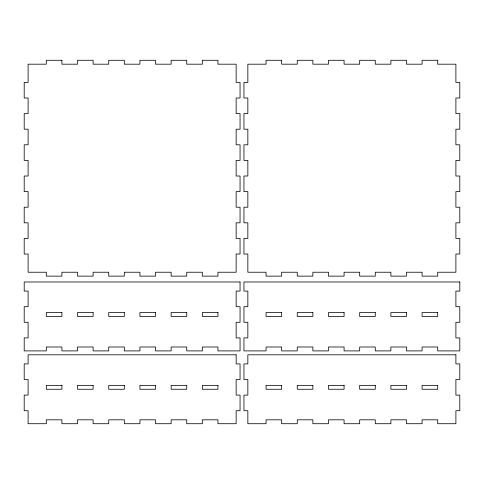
<?xml version="1.0" encoding="UTF-8"?>
<svg xmlns="http://www.w3.org/2000/svg" width="484" height="484" viewBox="0 0 484 484"><rect width="100%" height="100%" fill="white"/><g stroke="black" fill="none" stroke-linecap="round" stroke-linejoin="round"><path stroke-width="0.73" d="M61.91 60.282L46.307 60.282L46.307 64.184L28.102 64.184L28.102 82.389L24.2 82.389L24.2 97.992L28.102 97.992L28.102 113.595L24.2 113.595L24.2 129.198L28.102 129.198L28.102 144.801L24.2 144.801L24.2 160.404L28.102 160.404L28.102 176.013L24.2 176.013L24.2 191.616L28.102 191.616L28.102 207.219L24.2 207.219L24.2 222.821L28.102 222.821L28.102 238.424L24.2 238.424L24.2 254.027L28.102 254.027L28.102 272.232L46.307 272.232L46.307 276.134L61.91 276.134L61.91 272.232L77.513 272.232L77.513 276.134L93.116 276.134L93.116 272.232L108.718 272.232L108.718 276.134L124.321 276.134L124.321 272.232L139.924 272.232L139.924 276.134L155.527 276.134L155.527 272.232L171.136 272.232L171.136 276.134L186.739 276.134L186.739 272.232L202.342 272.232L202.342 276.134L217.945 276.134L217.945 272.232L236.15 272.232L236.15 254.027L240.052 254.027L240.052 238.424L236.15 238.424L236.15 222.821L240.052 222.821L240.052 207.219L236.15 207.219L236.15 191.616L240.052 191.616L240.052 176.013L236.15 176.013L236.15 160.404L240.052 160.404L240.052 144.801L236.15 144.801L236.15 129.198L240.052 129.198L240.052 113.595L236.15 113.595L236.15 97.992L240.052 97.992L240.052 82.389L236.15 82.389L236.15 64.184L217.945 64.184L217.945 60.282L202.342 60.282L202.342 64.184L186.739 64.184L186.739 60.282L171.136 60.282L171.136 64.184L155.527 64.184L155.527 60.282L139.924 60.282L139.924 64.184L124.321 64.184L124.321 60.282L108.718 60.282L108.718 64.184L93.116 64.184L93.116 60.282L77.513 60.282L77.513 64.184L61.91 64.184L61.91 60.282M281.658 60.282L266.055 60.282L266.055 64.184L247.85 64.184L247.85 82.389L243.948 82.389L243.948 97.992L247.85 97.992L247.85 113.595L243.948 113.595L243.948 129.198L247.85 129.198L247.85 144.801L243.948 144.801L243.948 160.404L247.85 160.404L247.85 176.013L243.948 176.013L243.948 191.616L247.85 191.616L247.85 207.219L243.948 207.219L243.948 222.821L247.85 222.821L247.85 238.424L243.948 238.424L243.948 254.027L247.85 254.027L247.85 272.232L266.055 272.232L266.055 276.134L281.658 276.134L281.658 272.232L297.261 272.232L297.261 276.134L312.864 276.134L312.864 272.232L328.473 272.232L328.473 276.134L344.076 276.134L344.076 272.232L359.679 272.232L359.679 276.134L375.281 276.134L375.281 272.232L390.884 272.232L390.884 276.134L406.487 276.134L406.487 272.232L422.09 272.232L422.09 276.134L437.693 276.134L437.693 272.232L455.898 272.232L455.898 254.027L459.8 254.027L459.8 238.424L455.898 238.424L455.898 222.821L459.8 222.821L459.8 207.219L455.898 207.219L455.898 191.616L459.8 191.616L459.8 176.013L455.898 176.013L455.898 160.404L459.8 160.404L459.8 144.801L455.898 144.801L455.898 129.198L459.8 129.198L459.8 113.595L455.898 113.595L455.898 97.992L459.8 97.992L459.8 82.389L455.898 82.389L455.898 64.184L437.693 64.184L437.693 60.282L422.09 60.282L422.09 64.184L406.487 64.184L406.487 60.282L390.884 60.282L390.884 64.184L375.281 64.184L375.281 60.282L359.679 60.282L359.679 64.184L344.076 64.184L344.076 60.282L328.473 60.282L328.473 64.184L312.864 64.184L312.864 60.282L297.261 60.282L297.261 64.184L281.658 64.184L281.658 60.282M240.052 281.984L24.2 281.984L24.2 291.084L28.102 291.084L28.102 306.693L24.2 306.693L24.2 322.296L28.102 322.296L28.102 337.899L24.2 337.899L24.2 350.9L46.307 350.9L46.307 346.998L61.91 346.998L61.91 350.9L77.513 350.9L77.513 346.998L93.116 346.998L93.116 350.9L108.718 350.9L108.718 346.998L124.321 346.998L124.321 350.9L139.924 350.9L139.924 346.998L155.527 346.998L155.527 350.9L171.136 350.9L171.136 346.998L186.739 346.998L186.739 350.9L202.342 350.9L202.342 346.998L217.945 346.998L217.945 350.9L240.052 350.9L240.052 337.899L236.15 337.899L236.15 322.296L240.052 322.296L240.052 306.693L236.15 306.693L236.15 291.084L240.052 291.084L240.052 281.984M459.8 281.984L243.948 281.984L243.948 291.084L247.85 291.084L247.85 306.693L243.948 306.693L243.948 322.296L247.85 322.296L247.85 337.899L243.948 337.899L243.948 350.9L266.055 350.9L266.055 346.998L281.658 346.998L281.658 350.9L297.261 350.9L297.261 346.998L312.864 346.998L312.864 350.9L328.473 350.9L328.473 346.998L344.076 346.998L344.076 350.9L359.679 350.9L359.679 346.998L375.281 346.998L375.281 350.9L390.884 350.9L390.884 346.998L406.487 346.998L406.487 350.9L422.09 350.9L422.09 346.998L437.693 346.998L437.693 350.9L459.8 350.9L459.8 337.899L455.898 337.899L455.898 322.296L459.8 322.296L459.8 306.693L455.898 306.693L455.898 291.084L459.8 291.084L459.8 281.984M61.91 312.543L46.307 312.543L46.307 316.439L61.91 316.439L61.91 312.543M93.116 312.543L77.513 312.543L77.513 316.439L93.116 316.439L93.116 312.543M124.321 312.543L108.718 312.543L108.718 316.439L124.321 316.439L124.321 312.543M155.527 312.543L139.924 312.543L139.924 316.439L155.527 316.439L155.527 312.543M186.739 312.543L171.136 312.543L171.136 316.439L186.739 316.439L186.739 312.543M217.945 312.543L202.342 312.543L202.342 316.439L217.945 316.439L217.945 312.543M281.658 312.543L266.055 312.543L266.055 316.439L281.658 316.439L281.658 312.543M312.864 312.543L297.261 312.543L297.261 316.439L312.864 316.439L312.864 312.543M344.076 312.543L328.473 312.543L328.473 316.439L344.076 316.439L344.076 312.543M375.281 312.543L359.679 312.543L359.679 316.439L375.281 316.439L375.281 312.543M406.487 312.543L390.884 312.543L390.884 316.439L406.487 316.439L406.487 312.543M437.693 312.543L422.09 312.543L422.09 316.439L437.693 316.439L437.693 312.543M236.15 354.802L28.102 354.802L28.102 363.901L24.2 363.901L24.2 379.504L28.102 379.504L28.102 395.107L24.2 395.107L24.2 410.716L28.102 410.716L28.102 423.718L46.307 423.718L46.307 419.816L61.91 419.816L61.91 423.718L77.513 423.718L77.513 419.816L93.116 419.816L93.116 423.718L108.718 423.718L108.718 419.816L124.321 419.816L124.321 423.718L139.924 423.718L139.924 419.816L155.527 419.816L155.527 423.718L171.136 423.718L171.136 419.816L186.739 419.816L186.739 423.718L202.342 423.718L202.342 419.816L217.945 419.816L217.945 423.718L236.15 423.718L236.15 410.716L240.052 410.716L240.052 395.107L236.15 395.107L236.15 379.504L240.052 379.504L240.052 363.901L236.15 363.901L236.15 354.802M455.898 354.802L247.85 354.802L247.85 363.901L243.948 363.901L243.948 379.504L247.85 379.504L247.85 395.107L243.948 395.107L243.948 410.716L247.85 410.716L247.85 423.718L266.055 423.718L266.055 419.816L281.658 419.816L281.658 423.718L297.261 423.718L297.261 419.816L312.864 419.816L312.864 423.718L328.473 423.718L328.473 419.816L344.076 419.816L344.076 423.718L359.679 423.718L359.679 419.816L375.281 419.816L375.281 423.718L390.884 423.718L390.884 419.816L406.487 419.816L406.487 423.718L422.09 423.718L422.09 419.816L437.693 419.816L437.693 423.718L455.898 423.718L455.898 410.716L459.8 410.716L459.8 395.107L455.898 395.107L455.898 379.504L459.8 379.504L459.8 363.901L455.898 363.901L455.898 354.802M61.91 385.361L46.307 385.361L46.307 389.257L61.91 389.257L61.91 385.361M93.116 385.361L77.513 385.361L77.513 389.257L93.116 389.257L93.116 385.361M124.321 385.361L108.718 385.361L108.718 389.257L124.321 389.257L124.321 385.361M155.527 385.361L139.924 385.361L139.924 389.257L155.527 389.257L155.527 385.361M186.739 385.361L171.136 385.361L171.136 389.257L186.739 389.257L186.739 385.361M217.945 385.361L202.342 385.361L202.342 389.257L217.945 389.257L217.945 385.361M281.658 385.361L266.055 385.361L266.055 389.257L281.658 389.257L281.658 385.361M312.864 385.361L297.261 385.361L297.261 389.257L312.864 389.257L312.864 385.361M344.076 385.361L328.473 385.361L328.473 389.257L344.076 389.257L344.076 385.361M375.281 385.361L359.679 385.361L359.679 389.257L375.281 389.257L375.281 385.361M406.487 385.361L390.884 385.361L390.884 389.257L406.487 389.257L406.487 385.361M437.693 385.361L422.09 385.361L422.09 389.257L437.693 389.257L437.693 385.361"/></g></svg>
